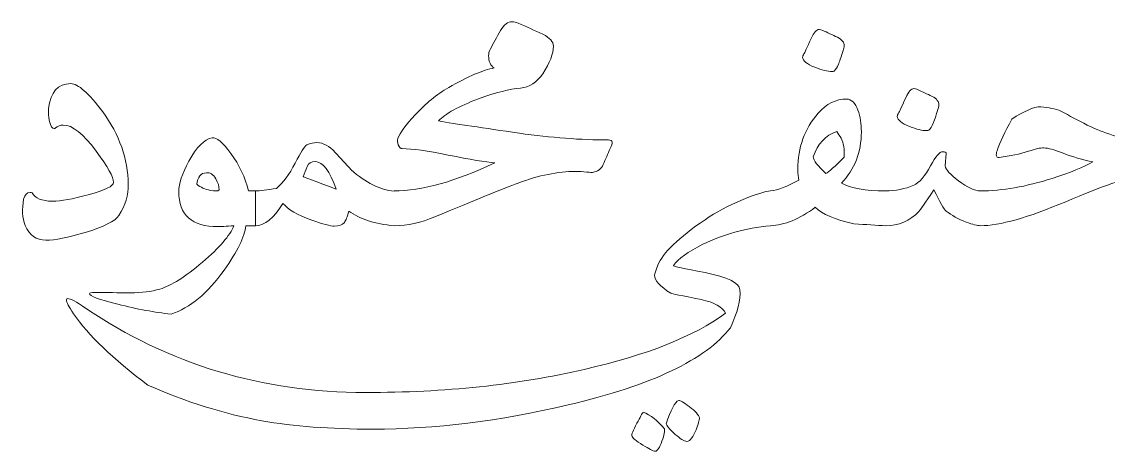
# Model space of a CAD drawing. Extents: x 752 to 1087, y 357 to 811.
# Drawn here: x 908.1468 to 908.4946, y 360.3426 to 360.4801 of the extents above; entities that cross this region are included whole.
import ezdxf

# ---------------------------------------------------------------- set-up
doc = ezdxf.new("R2010")
doc.units = 0
doc.header["$MEASUREMENT"] = 0
doc.layers.get('0').update_dxf_attribs({"linetype": 'CONTINUOUS', "lineweight": 30})
doc.layers.add('Dim', color=142, linetype='CONTINUOUS', lineweight=0)
doc.layers.add('UG-Khartosha', color=11, linetype='CONTINUOUS', lineweight=20)

# ---------------------------------------------------------------- blocks, each defined once
blk = doc.blocks.new('fghty')
at = {"layer": 'UG-Khartosha'}
for points, knots in [([(-277.8223, -80.7615), (-277.8173, -80.7536), (-277.812, -80.7496), (-277.8064, -80.7496), (-277.8064, -80.7496), (-277.8039, -80.7496), (-277.8013, -80.7503), (-277.7984, -80.7516)], [0.63333333, 0.63333333, 0.63333333, 0.63333333, 0.66666667, 0.66666667, 0.66666667, 0.66666668, 0.7, 0.7, 0.7, 0.7]), ([(-277.7652, -80.7663), (-277.7557, -80.7714), (-277.751, -80.7767), (-277.751, -80.7824), (-277.751, -80.7824), (-277.751, -80.7926), (-277.7558, -80.8049), (-277.7654, -80.8195)], [0.73333333, 0.73333333, 0.73333333, 0.73333333, 0.76666667, 0.76666667, 0.76666667, 0.76666668, 0.8, 0.8, 0.8, 0.8]), ([(-277.4049, -80.7722), (-277.4013, -80.7641), (-277.3977, -80.7601), (-277.3938, -80.7601), (-277.3938, -80.7601), (-277.3925, -80.7601), (-277.3912, -80.7604), (-277.3898, -80.761)], [0.5833333, 0.5833333, 0.5833333, 0.5833333, 0.6666667, 0.6666667, 0.6666667, 0.6666667, 0.75, 0.75, 0.75, 0.75]), ([(-277.3693, -80.7705), (-277.3632, -80.7739), (-277.3602, -80.7776), (-277.3602, -80.7818), (-277.3602, -80.7818), (-277.3602, -80.7828), (-277.3604, -80.7839), (-277.3608, -80.7853)], [0.8333333, 0.8333333, 0.8333333, 0.8333333, 0.9166667, 0.9166667, 0.9166667, 0.9166667, 1, 1, 1, 1]), ([(-277.8305, -80.8118), (-277.8355, -80.8088), (-277.8381, -80.8034), (-277.8381, -80.7954), (-277.8381, -80.7954), (-277.8381, -80.7921), (-277.8374, -80.7892), (-277.8361, -80.787)], [0.53333333, 0.53333333, 0.53333333, 0.53333333, 0.56666667, 0.56666667, 0.56666667, 0.56666668, 0.6, 0.6, 0.6, 0.6]), ([(-277.3998, -80.8109), (-277.4107, -80.8066), (-277.4162, -80.802), (-277.4162, -80.7974), (-277.4162, -80.7974), (-277.4162, -80.7961), (-277.4156, -80.7946), (-277.4144, -80.793)], [0.3333333, 0.3333333, 0.3333333, 0.3333333, 0.4166667, 0.4166667, 0.4166667, 0.4166667, 0.5, 0.5, 0.5, 0.5]), ([(-277.374, -80.816), (-277.3746, -80.8164), (-277.3755, -80.8166), (-277.3766, -80.8166), (-277.3766, -80.8166), (-277.3826, -80.8166), (-277.3903, -80.8147), (-277.3998, -80.8109)], [0.1666667, 0.1666667, 0.1666667, 0.1666667, 0.25, 0.25, 0.25, 0.25, 0.3333333, 0.3333333, 0.3333333, 0.3333333]), ([(-278.4292, -80.8663), (-278.4268, -80.844), (-278.4168, -80.8328), (-278.3993, -80.8328), (-278.3993, -80.8328), (-278.3897, -80.8328), (-278.3755, -80.8454), (-278.3566, -80.8709)], [0.8421053, 0.8421053, 0.8421053, 0.8421053, 0.8947368, 0.8947368, 0.8947368, 0.8947369, 0.9473684, 0.9473684, 0.9473684, 0.9473684]), ([(-277.2777, -80.8517), (-277.2741, -80.8436), (-277.2704, -80.8395), (-277.2666, -80.8395), (-277.2666, -80.8395), (-277.2653, -80.8395), (-277.264, -80.8398), (-277.2626, -80.8404)], [0.5833333, 0.5833333, 0.5833333, 0.5833333, 0.6666667, 0.6666667, 0.6666667, 0.6666667, 0.75, 0.75, 0.75, 0.75]), ([(-277.3953, -80.8726), (-277.3842, -80.86), (-277.3714, -80.8536), (-277.3571, -80.8536), (-277.3571, -80.8536), (-277.3507, -80.8536), (-277.3456, -80.8586), (-277.3418, -80.8686)], [0.5384615, 0.5384615, 0.5384615, 0.5384615, 0.6153846, 0.6153846, 0.6153846, 0.6153846, 0.6923077, 0.6923077, 0.6923077, 0.6923077]), ([(-277.2421, -80.8499), (-277.236, -80.8533), (-277.233, -80.8571), (-277.233, -80.8612), (-277.233, -80.8612), (-277.233, -80.8622), (-277.2332, -80.8633), (-277.2336, -80.8647)], [0.8333333, 0.8333333, 0.8333333, 0.8333333, 0.9166667, 0.9166667, 0.9166667, 0.9166667, 1, 1, 1, 1]), ([(-277.4212, -80.9624), (-277.4222, -80.9585), (-277.4227, -80.9536), (-277.4227, -80.948), (-277.4227, -80.948), (-277.4227, -80.9186), (-277.4135, -80.8934), (-277.3953, -80.8726)], [0.3846154, 0.3846154, 0.3846154, 0.3846154, 0.4615385, 0.4615385, 0.4615385, 0.4615385, 0.5384615, 0.5384615, 0.5384615, 0.5384615]), ([(-277.3418, -80.8686), (-277.3388, -80.877), (-277.3373, -80.8868), (-277.3373, -80.8977), (-277.3373, -80.8977), (-277.3373, -80.9249), (-277.3462, -80.9477), (-277.3639, -80.9664)], [0.6923077, 0.6923077, 0.6923077, 0.6923077, 0.7692308, 0.7692308, 0.7692308, 0.7692308, 0.8461538, 0.8461538, 0.8461538, 0.8461538]), ([(-277.2726, -80.8904), (-277.2835, -80.886), (-277.289, -80.8815), (-277.289, -80.8769), (-277.289, -80.8769), (-277.289, -80.8755), (-277.2884, -80.874), (-277.2872, -80.8724)], [0.3333333, 0.3333333, 0.3333333, 0.3333333, 0.4166667, 0.4166667, 0.4166667, 0.4166667, 0.5, 0.5, 0.5, 0.5]), ([(-278.42, -80.8924), (-278.4207, -80.893), (-278.4213, -80.8931), (-278.4219, -80.8931), (-278.4219, -80.8931), (-278.4244, -80.8931), (-278.4264, -80.89), (-278.4279, -80.8836)], [0.6842105, 0.6842105, 0.6842105, 0.6842105, 0.7368421, 0.7368421, 0.7368421, 0.7368421, 0.7894737, 0.7894737, 0.7894737, 0.7894737]), ([(-278.3654, -80.9234), (-278.3828, -80.9001), (-278.3974, -80.8884), (-278.4095, -80.8884), (-278.4095, -80.8884), (-278.4134, -80.8884), (-278.4169, -80.8897), (-278.42, -80.8924)], [0.5789474, 0.5789474, 0.5789474, 0.5789474, 0.6315789, 0.6315789, 0.6315789, 0.631579, 0.6842105, 0.6842105, 0.6842105, 0.6842105]), ([(-277.7968, -80.8994), (-277.7541, -80.9054), (-277.714, -80.9085), (-277.677, -80.9085), (-277.677, -80.9085), (-277.6711, -80.9085), (-277.6703, -80.9123), (-277.6747, -80.9201)], [0.93333333, 0.93333333, 0.93333333, 0.93333333, 0.96666667, 0.96666667, 0.96666667, 0.96666668, 1, 1, 1, 1]), ([(-277.2468, -80.8955), (-277.2474, -80.8959), (-277.2483, -80.896), (-277.2494, -80.896), (-277.2494, -80.896), (-277.2554, -80.896), (-277.2631, -80.8941), (-277.2726, -80.8904)], [0.1666667, 0.1666667, 0.1666667, 0.1666667, 0.25, 0.25, 0.25, 0.25, 0.3333333, 0.3333333, 0.3333333, 0.3333333]), ([(-278.0825, -80.915), (-278.0774, -80.9131), (-278.0728, -80.9121), (-278.0687, -80.9121), (-278.0687, -80.9121), (-278.0602, -80.9121), (-278.052, -80.9165), (-278.0441, -80.9252)], [0.6666667, 0.6666667, 0.6666667, 0.6666667, 0.7333333, 0.7333333, 0.7333333, 0.7333333, 0.8, 0.8, 0.8, 0.8]), ([(-278.3762, -80.9822), (-278.3533, -80.9762), (-278.342, -80.9705), (-278.342, -80.9653), (-278.342, -80.9653), (-278.342, -80.9585), (-278.3498, -80.9446), (-278.3654, -80.9234)], [0.4736842, 0.4736842, 0.4736842, 0.4736842, 0.5263158, 0.5263158, 0.5263158, 0.5263158, 0.5789474, 0.5789474, 0.5789474, 0.5789474]), ([(-277.2443, -80.9432), (-277.2376, -80.9306), (-277.2321, -80.9243), (-277.2279, -80.9243), (-277.2279, -80.9243), (-277.2266, -80.9243), (-277.2251, -80.9248), (-277.2234, -80.9257)], [0.5333333, 0.5333333, 0.5333333, 0.5333333, 0.6, 0.6, 0.6, 0.6, 0.6666667, 0.6666667, 0.6666667, 0.6666667]), ([(-278.1803, -81.0237), (-278.1911, -81.0245), (-278.1982, -81.0249), (-278.2018, -81.0249), (-278.2018, -81.0249), (-278.2368, -81.0249), (-278.2544, -81.0093), (-278.2544, -80.9779), (-278.2544, -80.9779), (-278.2544, -80.9674), (-278.2498, -80.9537), (-278.2408, -80.937)], [0.5555556, 0.5555556, 0.5555556, 0.5555556, 0.6111111, 0.6111111, 0.6111111, 0.6111111, 0.6666667, 0.6666667, 0.6666667, 0.6666667, 0.7222222, 0.7222222, 0.7222222, 0.7222222]), ([(-277.706, -80.9517), (-277.7115, -80.9511), (-277.7166, -80.9508), (-277.7214, -80.9508), (-277.7214, -80.9508), (-277.7449, -80.9508), (-277.7706, -80.956), (-277.7984, -80.9664)], [0.1, 0.1, 0.1, 0.1, 0.13333333, 0.13333333, 0.13333333, 0.13333334, 0.16666667, 0.16666667, 0.16666667, 0.16666667]), ([(-276.936, -80.9612), (-276.9494, -80.9597), (-276.9597, -80.959), (-276.9668, -80.959), (-276.9668, -80.959), (-276.9798, -80.959), (-277.0118, -80.9698), (-277.0627, -80.9914)], [0.16, 0.16, 0.16, 0.16, 0.2, 0.2, 0.2, 0.20000001, 0.24, 0.24, 0.24, 0.24]), ([(-278.4629, -80.9879), (-278.4612, -80.982), (-278.4583, -80.9791), (-278.4541, -80.9791), (-278.4541, -80.9791), (-278.4532, -80.9791), (-278.4523, -80.9793), (-278.4513, -80.9797)], [0.2631579, 0.2631579, 0.2631579, 0.2631579, 0.3157895, 0.3157895, 0.3157895, 0.3157895, 0.3684211, 0.3684211, 0.3684211, 0.3684211]), ([(-278.4513, -80.9797), (-278.4474, -80.987), (-278.4383, -80.9907), (-278.4242, -80.9907), (-278.4242, -80.9907), (-278.4128, -80.9907), (-278.3968, -80.9879), (-278.3762, -80.9822)], [0.3684211, 0.3684211, 0.3684211, 0.3684211, 0.4210526, 0.4210526, 0.4210526, 0.4210526, 0.4736842, 0.4736842, 0.4736842, 0.4736842]), ([(-278.0319, -81.0192), (-278.0346, -81.0226), (-278.0391, -81.0243), (-278.0455, -81.0243), (-278.0455, -81.0243), (-278.0504, -81.0243), (-278.0605, -81.0216), (-278.0757, -81.0161)], [0.1333333, 0.1333333, 0.1333333, 0.1333333, 0.2, 0.2, 0.2, 0.2, 0.2666667, 0.2666667, 0.2666667, 0.2666667]), ([(-278.3803, -81.0328), (-278.4034, -81.0398), (-278.4209, -81.0432), (-278.4329, -81.0432), (-278.4329, -81.0432), (-278.4459, -81.0432), (-278.4552, -81.0366), (-278.4607, -81.0232)], [0.1052632, 0.1052632, 0.1052632, 0.1052632, 0.1578947, 0.1578947, 0.1578947, 0.1578947, 0.2105263, 0.2105263, 0.2105263, 0.2105263]), ([(-277.5934, -81.1144), (-277.6078, -81.1053), (-277.6151, -81.0972), (-277.6151, -81.0901), (-277.6151, -81.0901), (-277.6151, -81.0885), (-277.6137, -81.084), (-277.6108, -81.0769)], [0.75, 0.75, 0.75, 0.75, 0.79166667, 0.79166667, 0.79166667, 0.79166668, 0.83333333, 0.83333333, 0.83333333, 0.83333333]), ([(-278.3956, -81.1422), (-278.4021, -81.1325), (-278.4054, -81.1263), (-278.4054, -81.1235), (-278.4054, -81.1235), (-278.4054, -81.1222), (-278.4048, -81.1216), (-278.4035, -81.1216), (-278.4035, -81.1216), (-278.4001, -81.1216), (-278.3922, -81.1258), (-278.3798, -81.1343)], [0.4166667, 0.4166667, 0.4166667, 0.4166667, 0.4583333, 0.4583333, 0.4583333, 0.4583333, 0.5, 0.5, 0.5, 0.5, 0.5416667, 0.5416667, 0.5416667, 0.5416667]), ([(-278.3363, -81.1292), (-278.3617, -81.1227), (-278.3745, -81.1181), (-278.3745, -81.115), (-278.3745, -81.115), (-278.3745, -81.1139), (-278.3719, -81.1134), (-278.3668, -81.1134)], [0.2222222, 0.2222222, 0.2222222, 0.2222222, 0.2777778, 0.2777778, 0.2777778, 0.2777778, 0.3333333, 0.3333333, 0.3333333, 0.3333333]), ([(-278.3798, -81.1343), (-278.2677, -81.21), (-278.1422, -81.2478), (-278.0034, -81.2478), (-278.0034, -81.2478), (-277.8971, -81.2478), (-277.7991, -81.2375), (-277.7095, -81.2167)], [0.54166667, 0.54166667, 0.54166667, 0.54166667, 0.58333333, 0.58333333, 0.58333333, 0.58333334, 0.625, 0.625, 0.625, 0.625]), ([(-277.7312, -81.2645), (-277.8233, -81.2862), (-277.9108, -81.297), (-277.9935, -81.297), (-277.9935, -81.297), (-278.0508, -81.297), (-278.1004, -81.2932), (-278.1427, -81.2857)], [0.25, 0.25, 0.25, 0.25, 0.29166667, 0.29166667, 0.29166667, 0.29166668, 0.33333333, 0.33333333, 0.33333333, 0.33333333])]:
    blk.add_open_spline(points, degree=3, knots=knots, dxfattribs=at)
for points in [[(-277.7984, -80.7516), (-277.7873, -80.7565), (-277.7762, -80.7614), (-277.7652, -80.7663)], [(-277.8361, -80.787), (-277.8315, -80.7785), (-277.8269, -80.77), (-277.8223, -80.7615)], [(-277.4144, -80.793), (-277.4134, -80.7914), (-277.4101, -80.7845), (-277.4049, -80.7722)], [(-277.3898, -80.761), (-277.3831, -80.7641), (-277.3762, -80.7673), (-277.3693, -80.7705)], [(-277.3608, -80.7853), (-277.3648, -80.7975), (-277.3671, -80.8046), (-277.3679, -80.8067)], [(-277.8917, -80.8381), (-277.8658, -80.823), (-277.8453, -80.8143), (-277.8305, -80.8118)], [(-277.3679, -80.8067), (-277.3697, -80.811), (-277.3718, -80.8141), (-277.374, -80.816)], [(-277.7654, -80.8195), (-277.7734, -80.8313), (-277.7832, -80.8377), (-277.7951, -80.8387)], [(-277.9369, -80.8748), (-277.9229, -80.8596), (-277.9077, -80.8473), (-277.8917, -80.8381)], [(-277.7951, -80.8387), (-277.8094, -80.8398), (-277.8283, -80.8447), (-277.8519, -80.8533)], [(-277.2626, -80.8404), (-277.2559, -80.8436), (-277.249, -80.8468), (-277.2421, -80.8499)], [(-277.8519, -80.8533), (-277.8781, -80.8632), (-277.8959, -80.873), (-277.9056, -80.883)], [(-277.2872, -80.8724), (-277.2862, -80.8709), (-277.2829, -80.8639), (-277.2777, -80.8517)], [(-278.4279, -80.8836), (-278.4293, -80.8771), (-278.4298, -80.8714), (-278.4292, -80.8663)], [(-278.3566, -80.8709), (-278.334, -80.9015), (-278.3226, -80.934), (-278.3222, -80.9681)], [(-277.9601, -80.9067), (-277.9571, -80.8986), (-277.9494, -80.888), (-277.9369, -80.8748)], [(-277.2336, -80.8647), (-277.2376, -80.8769), (-277.2399, -80.8841), (-277.2406, -80.8861)], [(-277.135, -80.8805), (-277.119, -80.8697), (-277.106, -80.8642), (-277.096, -80.8638)], [(-277.096, -80.8638), (-277.0853, -80.8648), (-277.0764, -80.8667), (-277.0694, -80.8697)], [(-277.0694, -80.8697), (-277.0576, -80.876), (-277.0457, -80.8822), (-277.0339, -80.8884)], [(-277.9056, -80.883), (-277.8819, -80.8868), (-277.8456, -80.8923), (-277.7968, -80.8994)], [(-277.2406, -80.8861), (-277.2425, -80.8904), (-277.2446, -80.8935), (-277.2468, -80.8955)], [(-277.1548, -80.9229), (-277.1512, -80.912), (-277.1446, -80.8978), (-277.135, -80.8805)], [(-277.0339, -80.8884), (-277.0178, -80.8967), (-276.9936, -80.905), (-276.9612, -80.9132)], [(-277.3704, -80.8969), (-277.3854, -80.9025), (-277.396, -80.9139), (-277.402, -80.9311)], [(-277.3645, -80.9059), (-277.3663, -80.9029), (-277.3683, -80.8999), (-277.3704, -80.8969)], [(-278.2408, -80.937), (-278.2306, -80.9179), (-278.2201, -80.9075), (-278.2094, -80.9056)], [(-278.2094, -80.9056), (-278.2036, -80.9047), (-278.1952, -80.9117), (-278.1843, -80.9265)], [(-278.098, -80.9395), (-278.0905, -80.9251), (-278.0853, -80.9169), (-278.0825, -80.915)], [(-277.9594, -80.915), (-277.9607, -80.9116), (-277.9609, -80.9089), (-277.9601, -80.9067)], [(-277.9542, -80.9201), (-277.9564, -80.9201), (-277.9582, -80.9183), (-277.9594, -80.915)], [(-277.3605, -80.9316), (-277.3598, -80.9212), (-277.361, -80.9127), (-277.3645, -80.9059)], [(-278.1843, -80.9265), (-278.173, -80.9423), (-278.1652, -80.9591), (-278.1608, -80.9769)], [(-278.0441, -80.9252), (-278.0369, -80.9329), (-278.0298, -80.9407), (-278.0229, -80.9486)], [(-277.8926, -80.9288), (-277.9203, -80.9231), (-277.9408, -80.9203), (-277.9542, -80.9201)], [(-277.8299, -80.9393), (-277.8417, -80.9383), (-277.8627, -80.9348), (-277.8926, -80.9288)], [(-277.6747, -80.9201), (-277.6779, -80.9272), (-277.6811, -80.9343), (-277.684, -80.9415)], [(-277.402, -80.9311), (-277.4016, -80.936), (-277.3959, -80.9435), (-277.3848, -80.9536)], [(-277.3848, -80.9536), (-277.381, -80.9514), (-277.373, -80.9441), (-277.3605, -80.9316)], [(-277.224, -80.9333), (-277.2243, -80.9374), (-277.2245, -80.941), (-277.2245, -80.9438)], [(-277.2234, -80.9257), (-277.2234, -80.9266), (-277.2236, -80.9292), (-277.224, -80.9333)], [(-277.1559, -80.9296), (-277.1563, -80.928), (-277.1559, -80.9257), (-277.1548, -80.9229)], [(-277.1522, -80.9319), (-277.1543, -80.9321), (-277.1555, -80.9313), (-277.1559, -80.9296)], [(-277.1126, -80.9237), (-277.1241, -80.9275), (-277.1373, -80.9302), (-277.1522, -80.9319)], [(-277.092, -80.9192), (-277.0967, -80.919), (-277.1036, -80.9205), (-277.1126, -80.9237)], [(-277.0671, -80.9259), (-277.0783, -80.9216), (-277.0866, -80.9194), (-277.092, -80.9192)], [(-277.0262, -80.9378), (-277.0399, -80.9352), (-277.0536, -80.9312), (-277.0671, -80.9259)], [(-278.1232, -80.9735), (-278.1143, -80.9661), (-278.1059, -80.9548), (-278.098, -80.9395)], [(-278.0819, -80.9442), (-278.0838, -80.9488), (-278.0856, -80.9533), (-278.0873, -80.9579)], [(-278.0709, -80.9375), (-278.0764, -80.9373), (-278.0801, -80.9395), (-278.0819, -80.9442)], [(-278.0427, -80.9746), (-278.0515, -80.9502), (-278.061, -80.9379), (-278.0709, -80.9375)], [(-277.9652, -80.9769), (-277.9279, -80.9769), (-277.8828, -80.9643), (-277.8299, -80.9393)], [(-277.684, -80.9415), (-277.6868, -80.9475), (-277.6917, -80.951), (-277.6984, -80.952)], [(-277.2669, -80.9693), (-277.2594, -80.966), (-277.2518, -80.9574), (-277.2443, -80.9432)], [(-277.2245, -80.9438), (-277.224, -80.9483), (-277.2181, -80.9548), (-277.2067, -80.9633)], [(-277.081, -80.9602), (-277.0567, -80.9525), (-277.0385, -80.945), (-277.0262, -80.9378)], [(-278.2173, -80.9526), (-278.2249, -80.9529), (-278.2291, -80.9581), (-278.2301, -80.9681)], [(-278.2046, -80.9608), (-278.2082, -80.9545), (-278.2124, -80.9518), (-278.2173, -80.9526)], [(-278.2001, -80.9757), (-278.2001, -80.9708), (-278.2016, -80.9658), (-278.2046, -80.9608)], [(-278.0873, -80.9579), (-278.0871, -80.9579), (-278.0723, -80.9635), (-278.0427, -80.9746)], [(-278.0229, -80.9486), (-278.0029, -80.9659), (-277.9837, -80.9755), (-277.9652, -80.9775)], [(-277.6984, -80.952), (-277.6992, -80.9522), (-277.7018, -80.9521), (-277.706, -80.9517)], [(-277.4594, -80.9769), (-277.4493, -80.9757), (-277.4365, -80.9709), (-277.4212, -80.9624)], [(-277.1774, -80.9769), (-277.1481, -80.9769), (-277.116, -80.9713), (-277.081, -80.9602)], [(-278.3222, -80.9681), (-278.322, -80.9824), (-278.3262, -80.9964), (-278.3349, -81.0099)], [(-278.2301, -80.9681), (-278.2251, -80.9722), (-278.2192, -80.9749), (-278.2119, -80.9763)], [(-278.2119, -80.9763), (-278.206, -80.9775), (-278.202, -80.9773), (-278.2001, -80.9757)], [(-278.1608, -80.9769), (-278.1608, -80.9769), (-278.1515, -80.9769), (-278.1515, -80.9769)], [(-278.1515, -80.9769), (-278.1453, -80.9769), (-278.1358, -80.9757), (-278.1232, -80.9735)], [(-278.1515, -80.9769), (-278.1515, -80.9769), (-278.1515, -81.0237), (-278.1515, -81.0237)], [(-278.1515, -81.0237), (-278.1515, -81.0237), (-278.1515, -80.9769), (-278.1515, -80.9769)], [(-277.7984, -80.9664), (-277.8194, -80.9741), (-277.8567, -80.9893), (-277.9104, -81.0119)], [(-277.4962, -80.9884), (-277.4786, -80.9813), (-277.4663, -80.9775), (-277.4594, -80.9769)], [(-277.3639, -80.9664), (-277.3519, -80.9734), (-277.3322, -80.9769), (-277.3048, -80.9769)], [(-277.3048, -80.9769), (-277.2914, -80.9769), (-277.2787, -80.9743), (-277.2669, -80.9693)], [(-277.2398, -80.9757), (-277.2518, -80.9935), (-277.2586, -81.0029), (-277.2598, -81.0043)], [(-277.2234, -81.004), (-277.2263, -81.0016), (-277.2317, -80.9921), (-277.2398, -80.9757)], [(-277.2067, -80.9633), (-277.1948, -80.9723), (-277.1851, -80.9769), (-277.1774, -80.9769)], [(-278.4607, -81.0232), (-278.4646, -81.0132), (-278.4653, -81.0015), (-278.4629, -80.9879)], [(-277.5473, -81.0156), (-277.533, -81.0057), (-277.5159, -80.9967), (-277.4962, -80.9884)], [(-277.0627, -80.9914), (-277.1135, -81.0129), (-277.1517, -81.0237), (-277.1774, -81.0237)], [(-278.1144, -80.9937), (-278.1265, -81.0137), (-278.1388, -81.0237), (-278.1515, -81.0237)], [(-278.0757, -81.0161), (-278.0949, -81.0094), (-278.1079, -81.0019), (-278.1144, -80.9937)], [(-278.026, -81.004), (-278.0279, -81.0117), (-278.0298, -81.0168), (-278.0319, -81.0192)], [(-277.9652, -81.0237), (-277.9907, -81.0215), (-278.0109, -81.0149), (-278.026, -81.004)], [(-277.3992, -80.9989), (-277.4203, -81.0147), (-277.4404, -81.023), (-277.4594, -81.0237)], [(-277.3472, -81.021), (-277.3725, -81.0156), (-277.3898, -81.0083), (-277.3992, -80.9989)], [(-277.2598, -81.0043), (-277.2723, -81.0173), (-277.2872, -81.0237), (-277.3048, -81.0237)], [(-277.1963, -81.0189), (-277.2072, -81.0148), (-277.2162, -81.0098), (-277.2234, -81.004)], [(-278.3349, -81.0099), (-278.3398, -81.0175), (-278.355, -81.0251), (-278.3803, -81.0328)], [(-277.9104, -81.0119), (-277.9288, -81.0198), (-277.9471, -81.0237), (-277.9652, -81.0237)], [(-277.6108, -81.0769), (-277.6041, -81.0603), (-277.5829, -81.0399), (-277.5473, -81.0156)], [(-277.3048, -81.0237), (-277.3168, -81.0232), (-277.331, -81.0222), (-277.3472, -81.021)], [(-277.1774, -81.0237), (-277.1813, -81.0237), (-277.1876, -81.0221), (-277.1963, -81.0189)], [(-278.2225, -81.0727), (-278.1997, -81.0533), (-278.1856, -81.037), (-278.1803, -81.0237)], [(-278.1642, -81.0237), (-278.1659, -81.0384), (-278.1757, -81.0584), (-278.1936, -81.0836)], [(-278.1515, -81.0237), (-278.1515, -81.0237), (-278.1642, -81.0237), (-278.1642, -81.0237)], [(-277.4594, -81.0237), (-277.4932, -81.0271), (-277.5234, -81.0354), (-277.5501, -81.0486)], [(-277.5501, -81.0486), (-277.5702, -81.0586), (-277.5834, -81.0681), (-277.5896, -81.0772)], [(-278.2798, -81.1088), (-278.2645, -81.1043), (-278.2455, -81.0922), (-278.2225, -81.0727)], [(-277.5896, -81.0772), (-277.5902, -81.0781), (-277.5761, -81.0813), (-277.5473, -81.0867)], [(-278.1936, -81.0836), (-278.2157, -81.1145), (-278.2394, -81.1342), (-278.2648, -81.1424)], [(-277.5473, -81.0867), (-277.5168, -81.0928), (-277.5012, -81.1004), (-277.5004, -81.1097)], [(-278.3668, -81.1134), (-278.3512, -81.1135), (-278.3355, -81.1137), (-278.3197, -81.1139)], [(-278.3197, -81.1139), (-278.3043, -81.1139), (-278.2911, -81.1122), (-278.2798, -81.1088)], [(-277.5527, -81.1229), (-277.5788, -81.1177), (-277.5924, -81.1148), (-277.5934, -81.1144)], [(-277.5199, -81.1413), (-277.5238, -81.1328), (-277.5347, -81.1267), (-277.5527, -81.1229)], [(-277.5004, -81.1097), (-277.4994, -81.1232), (-277.5038, -81.1403), (-277.5133, -81.1608)], [(-278.2648, -81.1424), (-278.2863, -81.1402), (-278.3101, -81.1357), (-278.3363, -81.1292)], [(-278.2959, -81.238), (-278.3429, -81.2026), (-278.3762, -81.1705), (-278.3956, -81.1422)], [(-277.7095, -81.2167), (-277.6251, -81.1974), (-277.5618, -81.1722), (-277.5199, -81.1413)], [(-277.5133, -81.1608), (-277.5463, -81.2035), (-277.6189, -81.2382), (-277.7312, -81.2645)], [(-278.1427, -81.2857), (-278.1931, -81.2766), (-278.2442, -81.2607), (-278.2959, -81.238)], [(-277.5996, -81.29), (-277.5934, -81.2711), (-277.5877, -81.2605), (-277.5826, -81.2583)], [(-277.5826, -81.2583), (-277.5807, -81.2583), (-277.576, -81.2611), (-277.5685, -81.2668)], [(-277.5685, -81.2668), (-277.56, -81.273), (-277.5555, -81.2781), (-277.5549, -81.2821)], [(-277.6388, -81.2891), (-277.6345, -81.2808), (-277.6317, -81.2758), (-277.6303, -81.2741)], [(-277.6303, -81.2741), (-277.6206, -81.2779), (-277.611, -81.2853), (-277.6018, -81.2964)], [(-277.5549, -81.2821), (-277.5549, -81.2848), (-277.5564, -81.2902), (-277.5594, -81.2979)], [(-277.6457, -81.3058), (-277.6461, -81.3042), (-277.6439, -81.2987), (-277.6388, -81.2891)], [(-277.6018, -81.2964), (-277.6011, -81.2992), (-277.6022, -81.3048), (-277.6052, -81.3131)], [(-277.5873, -81.3042), (-277.5936, -81.2986), (-277.5976, -81.2939), (-277.5996, -81.29)], [(-277.5594, -81.2979), (-277.5632, -81.3076), (-277.5672, -81.3129), (-277.5716, -81.3137)], [(-277.6309, -81.3185), (-277.6402, -81.3128), (-277.6451, -81.3086), (-277.6457, -81.3058)], [(-277.5716, -81.3137), (-277.5757, -81.3129), (-277.5809, -81.3097), (-277.5873, -81.3042)], [(-277.6142, -81.3267), (-277.6171, -81.3263), (-277.6226, -81.3235), (-277.6309, -81.3185)], [(-277.6052, -81.3131), (-277.6084, -81.322), (-277.6114, -81.3265), (-277.6142, -81.3267)]]:
    blk.add_open_spline(points, degree=3, dxfattribs=at)
blk = doc.blocks.new('UG-DAMANHOUR-LABS-BORD')
at = {"layer": 'Dim', "linetype": 'Continuous', "xscale": 0.952857142857144, "yscale": 0.952857142857144, "zscale": 0.952857142857144}
blk.add_blockref('fghty', (255.6423, 89.7017), dxfattribs=at)

msp = doc.modelspace()

# ---------------------------------------------------------------- block references
at = {"xscale": 0.25, "yscale": 0.25, "zscale": 0.25}
msp.add_blockref('UG-DAMANHOUR-LABS-BORD', (910.57068, 357.2904), dxfattribs=at)

doc.saveas('drawing.dxf')
